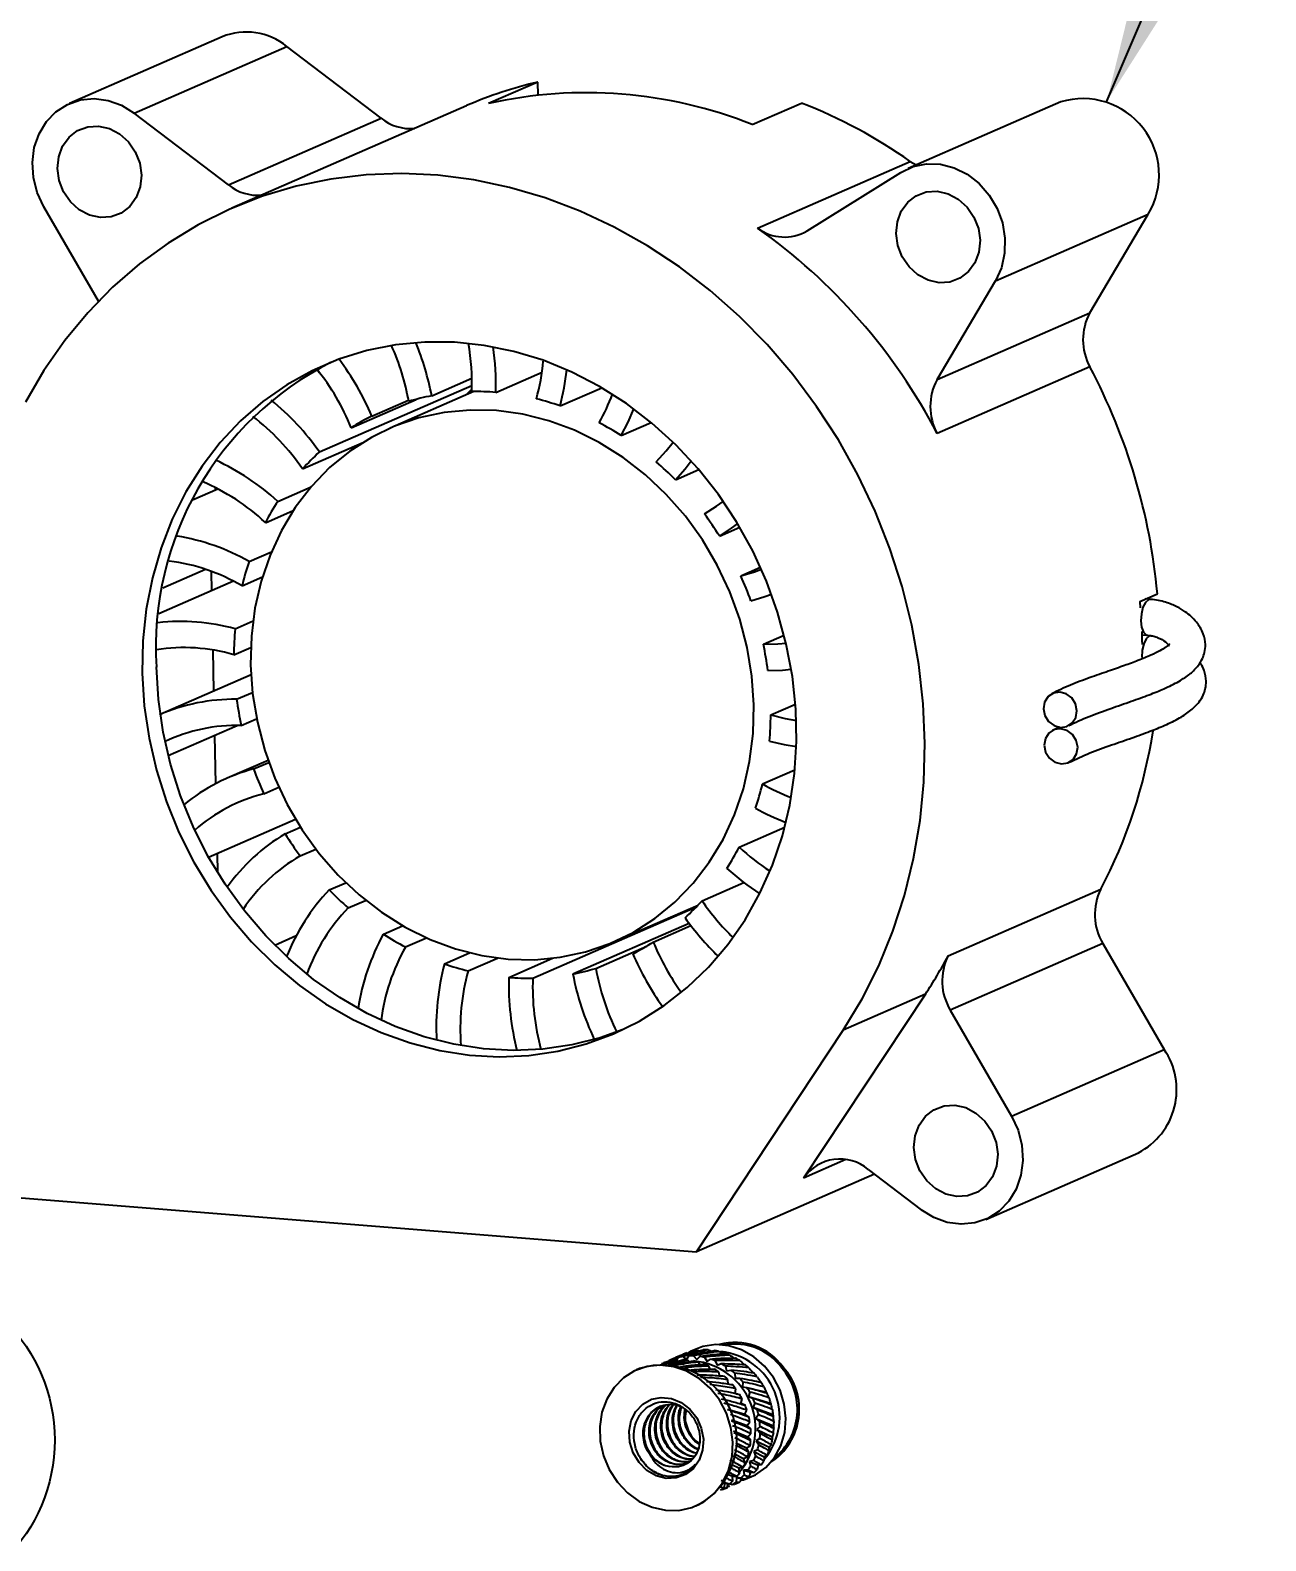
# Model space of a CAD drawing. Header units: millimetres. Extents: x 0 to 279, y 0 to 216.
# Drawn here: x 108.52 to 145.55, y 116.74 to 162.03 of the extents above; entities that cross this region are included whole.
import ezdxf

# ---------------------------------------------------------------- set-up
doc = ezdxf.new("R2010")
doc.units = ezdxf.units.MM
doc.layers.add('TITLE_BLOCK_BORDER', color=7, linetype='Continuous')
doc.styles.add('SLDTEXTSTYLE0', font='TXT', dxfattribs={"width": 0.75})
doc.dimstyles.new('SLDDIMSTYLE1', dxfattribs={"dimtxt": 0.18, "dimasz": 3.302, "dimexe": 0, "dimexo": 0.0625, "dimgap": 0, "dimtad": 0, "dimtih": 1, "dimtoh": 1, "dimdec": 0, "dimrnd": 1e-09, "dimzin": 0, "dimdsep": 46, "dimtxsty": 'Standard', "dimsah": 1, "dimcen": 0.09, "dimadec": 0, "dimazin": 0, "dimtfac": 3.302, "dimtdec": 0, "dimtofl": 0, "dimtmove": 0, "dimatfit": 3, "dimfxl": 1, "dimfrac": 2, "dimtolj": 1, "dimtzin": 0, "dimarcsym": 0})

# ---------------------------------------------------------------- blocks, each defined once
blk = doc.blocks.new('SW_NOTE_64')
at = {"layer": 'TITLE_BLOCK_BORDER', "color": 0}
blk.add_circle((3.626, 3.487), 5.031, dxfattribs=at)
at = {"layer": 'TITLE_BLOCK_BORDER', "color": 0, "insert": (3.556, 5.31), "char_height": 3.5, "attachment_point": 2, "style": 'SLDTEXTSTYLE0'}
blk.add_mtext('10', dxfattribs=at)

msp = doc.modelspace()

# ---------------------------------------------------------------- linework, layer by layer
at = {"color": 7, "linetype": 'Continuous', "lineweight": 25}
for p, q in [((114.27, 161.83), (109.694, 159.831)), ((111.632, 159.541), (116.208, 161.54)), ((119.032, 159.385), (116.208, 161.54)), ((123.731, 160.472), (122.253, 159.826)), ((123.74, 160.08), (123.731, 160.472)), ((139.406, 159.879), (134.831, 157.88)), ((114.456, 157.386), (111.632, 159.541)), ((121.595, 159.763), (114.555, 156.688)), ((130.153, 159.196), (131.632, 159.842)), ((114.456, 157.386), (119.032, 159.385)), ((130.314, 156.095), (134.89, 158.094)), ((131.803, 156.012), (134.608, 157.762)), ((110.56, 153.9), (108.92, 156.735)), ((137.448, 154.514), (142.024, 156.513)), ((140.276, 153.554), (142.024, 156.513)), ((135.7, 151.555), (137.448, 154.514)), ((135.7, 151.555), (140.276, 153.554)), ((122.469, 151.169), (123.856, 151.776)), ((140.278, 151.932), (135.702, 149.933)), ((117.184, 149.382), (121.753, 151.378)), ((120.549, 151.065), (121.753, 151.591)), ((124.399, 150.764), (125.645, 151.308)), ((118.138, 150.11), (120.083, 150.959)), ((118.753, 150.458), (119.854, 150.939)), ((121.808, 151.191), (119.302, 150.097)), ((126.229, 149.872), (127.129, 150.265)), ((116.677, 148.874), (118.462, 149.654)), ((127.852, 148.546), (128.555, 148.853)), ((113.379, 147.943), (114.139, 148.275)), ((115.933, 147.9), (116.936, 148.338)), ((115.565, 147.262), (116.4, 147.627)), ((129.173, 146.862), (129.781, 147.128)), ((115.074, 146.099), (115.745, 146.392)), ((129.814, 145.665), (130.404, 145.923)), ((114.611, 145.507), (112.375, 144.53)), ((113.937, 145.803), (113.95, 145.218)), ((114.865, 145.368), (115.474, 145.634)), ((141.771, 144.902), (142.299, 145.133)), ((142.086, 144.963), (141.937, 144.975)), ((141.771, 144.902), (141.788, 144.708)), ((114.656, 144.082), (115.194, 144.317)), ((130.489, 143.616), (131.113, 143.889)), ((141.832, 143.9), (142, 143.886)), ((142.109, 143.867), (141.832, 143.889)), ((113.987, 143.444), (114.013, 142.211)), ((114.618, 143.301), (115.127, 143.523)), ((115.134, 142.701), (112.414, 141.512)), ((114.703, 141.968), (115.178, 142.175)), ((130.71, 141.497), (131.452, 141.821)), ((114.839, 141.182), (115.302, 141.384)), ((112.655, 140.28), (114.723, 141.183)), ((114.042, 140.885), (114.072, 139.435)), ((139.372, 141.134), (139.156, 141.034)), ((115.643, 140.136), (114.422, 139.602)), ((115.213, 139.879), (115.664, 140.076)), ((130.464, 139.43), (131.434, 139.854)), ((115.515, 139.133), (115.965, 139.33)), ((113.863, 137.231), (116.468, 138.369)), ((116.156, 137.936), (116.613, 138.135)), ((129.764, 137.536), (131.13, 138.132)), ((114.117, 137.342), (114.128, 136.779)), ((116.606, 137.274), (117.073, 137.478)), ((117.477, 136.252), (117.971, 136.468)), ((128.651, 135.924), (129.907, 136.472)), ((118.05, 135.713), (118.567, 135.939)), ((136.026, 134.272), (140.602, 136.271)), ((123.581, 133.608), (128.368, 135.699)), ((126.027, 134.702), (128.533, 135.796)), ((128.308, 135.698), (128.368, 135.699)), ((128.368, 135.699), (128.365, 135.625)), ((119.1, 134.926), (119.676, 135.178)), ((124.78, 133.733), (128.262, 135.254)), ((127.191, 134.688), (128.318, 135.181)), ((115.843, 134.597), (116.492, 134.881)), ((119.761, 134.541), (120.389, 134.815)), ((125.468, 133.901), (126.995, 134.568)), ((140.668, 134.643), (136.092, 132.644)), ((140.668, 134.643), (142.505, 131.468)), ((120.93, 134.034), (121.687, 134.365)), ((121.642, 133.825), (122.523, 134.21)), ((122.86, 133.629), (124.17, 134.201)), ((135.345, 133.126), (131.696, 127.611)), ((135.345, 133.126), (132.881, 132.05)), ((136.092, 132.644), (137.929, 129.469)), ((128.483, 125.402), (132.881, 132.05)), ((137.929, 129.469), (142.505, 131.468)), ((137.155, 126.374), (141.731, 128.373)), ((133.817, 127.732), (128.483, 125.402)), ((133.632, 127.873), (135.217, 126.663)), ((106.936, 127.12), (128.483, 125.402)), ((128.088, 122.328), (127.952, 122.268)), ((128.183, 122.172), (128.257, 122.283)), ((128.398, 122.283), (128.492, 122.174)), ((126.779, 121.9), (126.689, 121.861)), ((127.372, 122), (127.75, 122.135)), ((127.888, 122.155), (127.484, 122.025)), ((127.633, 122.119), (127.574, 122.09)), ((127.624, 122.078), (127.636, 122.129)), ((127.625, 122.047), (128.072, 122.164)), ((128.214, 122.157), (127.642, 122.025)), ((127.735, 122.173), (127.679, 122.149)), ((127.764, 122.183), (127.825, 122.146)), ((127.921, 122.124), (127.888, 122.155)), ((127.898, 122.146), (127.937, 122.236)), ((128.074, 122.264), (128.183, 122.172)), ((128.254, 122.105), (128.214, 122.157)), ((128.492, 122.174), (128.584, 122.267)), ((128.582, 122.023), (128.54, 122.097)), ((128.725, 122.24), (128.802, 122.116)), ((128.802, 122.116), (128.909, 122.189)), ((128.893, 121.882), (128.858, 121.976)), ((129.046, 122.136), (129.103, 122.002)), ((129.103, 122.002), (129.222, 122.051)), ((129.351, 121.974), (129.387, 121.833)), ((129.387, 121.833), (129.513, 121.859)), ((129.186, 121.657), (129.157, 121.799)), ((129.434, 121.427), (129.427, 121.57)), ((129.631, 121.76), (129.644, 121.616)), ((129.644, 121.616), (129.775, 121.617)), ((129.876, 121.498), (129.867, 121.357)), ((129.646, 121.157), (129.662, 121.298)), ((129.733, 121.137), (129.646, 121.157)), ((129.815, 120.856), (129.854, 120.989)), ((129.867, 121.357), (129.998, 121.333)), ((130.081, 121.199), (130.048, 121.063)), ((130.048, 121.063), (130.176, 121.015)), ((130.048, 121.063), (130.703, 120.866)), ((130.106, 121.301), (130.582, 121.19)), ((129.41, 120.687), (129.937, 120.532)), ((129.941, 120.801), (129.815, 120.856)), ((129.937, 120.532), (129.996, 120.653)), ((130.054, 120.455), (129.937, 120.532)), ((130.237, 120.869), (130.184, 120.745)), ((130.184, 120.745), (130.303, 120.674)), ((130.184, 120.745), (130.773, 120.529)), ((130.342, 120.521), (130.268, 120.41)), ((129.533, 120.365), (130.007, 120.195)), ((129.597, 120.033), (130.023, 119.856)), ((130.007, 120.195), (130.086, 120.301)), ((130.111, 120.098), (130.007, 120.195)), ((130.268, 120.41), (130.377, 120.319)), ((130.268, 120.41), (130.789, 120.19)), ((130.391, 120.164), (130.299, 120.071)), ((130.299, 120.071), (130.393, 119.961)), ((130.299, 120.071), (130.751, 119.858)), ((129.666, 119.673), (129.985, 119.524)), ((129.985, 119.524), (130.095, 119.59)), ((130.023, 119.856), (130.119, 119.943)), ((130.112, 119.742), (130.023, 119.856)), ((130.383, 119.808), (130.276, 119.736)), ((130.276, 119.736), (130.353, 119.612)), ((130.276, 119.736), (130.66, 119.544)), ((129.608, 119.352), (129.894, 119.21)), ((129.894, 119.21), (130.015, 119.253)), ((129.945, 119.073), (129.894, 119.21)), ((130.056, 119.397), (129.985, 119.524)), ((130.199, 119.147), (130.072, 119.121)), ((130.072, 119.121), (130.108, 118.98)), ((130.072, 119.121), (130.331, 119.008)), ((130.318, 119.466), (130.2, 119.416)), ((130.2, 119.416), (130.257, 119.281)), ((130.2, 119.416), (130.518, 119.258)), ((129.442, 118.729), (129.565, 118.673)), ((129.549, 119.025), (129.752, 118.924)), ((129.565, 118.673), (129.696, 118.667)), ((129.572, 118.53), (129.565, 118.673)), ((129.752, 118.924), (129.88, 118.942)), ((129.782, 118.781), (129.752, 118.924)), ((130.028, 118.861), (129.898, 118.86)), ((129.898, 118.86), (129.911, 118.716)), ((129.898, 118.86), (130.071, 118.81)), ((130.068, 118.807), (130.148, 118.788)), ((129.268, 118.28), (129.249, 118.292)), ((129.303, 118.472), (129.425, 118.445)), ((129.322, 118.327), (129.338, 118.467)), ((129.354, 118.314), (129.41, 118.339)), ((129.422, 118.443), (129.396, 118.334)), ((129.396, 118.334), (129.409, 118.341)), ((129.425, 118.446), (129.468, 118.436)), ((129.556, 118.421), (129.482, 118.449)), ((129.627, 118.434), (129.763, 118.493)), ((129.681, 118.64), (129.671, 118.499)), ((129.812, 118.616), (129.681, 118.64)), ((129.683, 118.64), (129.866, 118.599)), ((128.47, 117.784), (128.56, 117.824))]:
    msp.add_line(p, q, dxfattribs=at)
at = {"color": 8, "linetype": 'Continuous', "lineweight": 25}
for p, q in [((113.772, 145.861), (112.495, 145.303)), ((132.966, 128.166), (131.696, 127.611))]:
    msp.add_line(p, q, dxfattribs=at)
at = {"color": 7, "linetype": 'Continuous', "lineweight": 25, "flags": 128}
for points in [[(108.92, 156.735), (108.725, 157.158), (108.61, 157.607), (108.581, 158.063), (108.638, 158.507), (108.78, 158.92), (109, 159.284), (109.288, 159.582), (109.633, 159.803), (110.019, 159.936), (110.43, 159.976), (110.848, 159.921), (111.254, 159.774), (111.632, 159.541)], [(111.848, 157.678), (111.813, 157.327), (111.694, 157.006), (111.5, 156.738), (111.245, 156.541), (110.944, 156.429), (110.62, 156.408), (110.294, 156.48), (109.988, 156.642), (109.723, 156.88), (109.517, 157.18), (109.384, 157.52), (109.334, 157.878), (109.369, 158.23), (109.488, 158.55), (109.682, 158.818), (109.937, 159.015), (110.238, 159.128), (110.562, 159.148), (110.888, 159.076), (111.194, 158.915), (111.459, 158.676), (111.665, 158.376), (111.798, 158.036), (111.848, 157.678)], [(134.89, 158.094), (135.067, 157.986), (135.071, 157.984)], [(132.881, 132.05), (133.449, 132.988), (133.948, 133.978), (134.372, 135.012), (134.721, 136.087), (134.993, 137.195), (135.185, 138.33), (135.297, 139.486), (135.328, 140.656), (135.278, 141.834), (135.147, 143.013), (134.936, 144.187), (134.647, 145.348), (134.28, 146.491), (133.838, 147.609), (133.323, 148.694), (132.738, 149.743), (132.087, 150.748), (131.373, 151.703), (130.601, 152.604), (129.774, 153.445), (128.897, 154.222), (127.976, 154.93), (127.014, 155.565), (126.019, 156.124), (124.995, 156.603), (123.949, 157), (122.885, 157.312), (121.811, 157.538), (120.732, 157.677), (119.654, 157.727), (118.584, 157.689), (117.526, 157.562), (116.489, 157.348), (115.476, 157.047), (114.495, 156.661), (113.55, 156.193), (112.647, 155.645), (111.791, 155.02), (110.986, 154.321), (110.238, 153.553), (109.55, 152.721), (108.927, 151.827), (108.371, 150.879)], [(134.608, 157.762), (134.977, 157.936), (135.379, 158.018), (135.796, 158.007), (136.21, 157.901), (136.603, 157.705), (136.958, 157.429), (137.26, 157.083), (137.496, 156.683), (137.656, 156.247), (137.732, 155.792), (137.722, 155.338), (137.626, 154.906), (137.448, 154.514)], [(136.984, 155.727), (136.949, 155.375), (136.83, 155.055), (136.637, 154.787), (136.381, 154.59), (136.081, 154.477), (135.756, 154.457), (135.43, 154.529), (135.124, 154.69), (134.859, 154.929), (134.653, 155.229), (134.521, 155.569), (134.47, 155.927), (134.506, 156.278), (134.624, 156.599), (134.818, 156.867), (135.074, 157.064), (135.374, 157.176), (135.698, 157.197), (136.025, 157.124), (136.331, 156.963), (136.596, 156.725), (136.801, 156.425), (136.934, 156.085), (136.984, 155.727)], [(111.875, 142.75), (111.936, 141.775), (112.078, 140.802), (112.3, 139.838), (112.599, 138.892), (112.973, 137.971), (113.42, 137.083), (113.935, 136.236), (114.514, 135.437), (115.153, 134.691), (115.845, 134.006), (116.586, 133.387), (117.369, 132.839), (118.188, 132.366), (119.036, 131.973), (119.906, 131.663), (120.79, 131.439), (121.682, 131.301), (122.574, 131.252), (123.458, 131.292), (124.327, 131.42), (125.175, 131.636), (125.994, 131.937), (126.777, 132.322), (127.517, 132.786), (128.21, 133.326), (128.848, 133.938), (129.426, 134.617), (129.941, 135.356), (130.387, 136.151), (130.761, 136.993), (131.06, 137.877), (131.281, 138.795), (131.422, 139.738), (131.483, 140.701), (131.462, 141.674), (131.36, 142.649), (131.178, 143.619), (130.918, 144.575), (130.581, 145.509), (130.17, 146.414), (129.688, 147.283), (129.141, 148.107), (128.531, 148.88), (127.865, 149.596), (127.148, 150.249), (126.385, 150.833), (125.583, 151.344), (124.749, 151.777), (123.889, 152.129), (123.011, 152.397), (122.122, 152.578), (121.229, 152.671), (120.341, 152.676), (119.463, 152.592), (118.603, 152.42), (117.769, 152.161), (116.968, 151.818), (116.205, 151.393), (115.488, 150.89), (114.822, 150.313), (114.213, 149.667), (113.666, 148.958), (113.185, 148.19), (112.774, 147.371), (112.438, 146.507), (112.178, 145.605), (111.996, 144.673), (111.895, 143.719), (111.875, 142.75)], [(115.123, 143.001), (115.183, 142.138), (115.324, 141.278), (115.546, 140.431), (115.846, 139.605), (116.22, 138.809), (116.666, 138.053), (117.177, 137.345), (117.748, 136.692), (118.373, 136.101), (119.044, 135.58), (119.756, 135.133), (120.5, 134.766), (121.267, 134.482), (122.049, 134.286), (122.838, 134.178), (123.626, 134.16), (124.403, 134.232), (125.16, 134.394), (125.891, 134.644), (126.586, 134.978), (127.238, 135.394), (127.84, 135.887), (128.385, 136.451), (128.868, 137.08), (129.282, 137.767), (129.624, 138.506), (129.89, 139.286), (130.077, 140.101), (130.183, 140.941), (130.206, 141.797), (130.146, 142.66), (130.005, 143.52), (129.783, 144.367), (129.483, 145.193), (129.108, 145.989), (128.663, 146.745), (128.152, 147.453), (127.581, 148.106), (126.956, 148.697), (126.284, 149.218), (125.573, 149.665), (124.829, 150.032), (124.062, 150.316), (123.28, 150.512), (122.49, 150.62), (121.703, 150.638), (120.926, 150.566), (120.168, 150.404), (119.438, 150.154), (118.743, 149.82), (118.091, 149.404), (117.489, 148.911), (116.944, 148.347), (116.461, 147.718), (116.046, 147.031), (115.704, 146.292), (115.438, 145.512), (115.252, 144.697), (115.146, 143.857), (115.123, 143.001)], [(126.229, 149.872), (126.435, 150.278), (126.604, 150.676)], [(127.279, 149.085), (127.574, 149.411), (127.782, 149.678)], [(127.852, 148.546), (128.146, 148.876), (128.329, 149.111)], [(114.064, 148.313), (114.056, 148.253), (114.054, 148.238)], [(128.722, 147.524), (129.087, 147.755), (129.286, 147.901)], [(129.173, 146.862), (129.538, 147.099), (129.719, 147.232)], [(129.814, 145.665), (130.227, 145.788), (130.43, 145.864)], [(130.116, 144.919), (130.531, 145.048), (130.731, 145.122)], [(142.088, 144.963), (142.032, 144.953), (141.942, 144.873), (141.867, 144.725), (141.82, 144.531), (141.806, 144.321)], [(141.806, 144.321), (141.828, 144.126), (141.883, 143.977), (141.963, 143.896), (142, 143.886)], [(130.489, 143.616), (130.928, 143.625), (131.172, 143.646)], [(141.829, 143.996), (141.837, 143.725), (141.839, 143.61)], [(142.111, 143.866), (142.055, 143.857), (141.965, 143.777), (141.891, 143.629), (141.843, 143.435), (141.829, 143.224)], [(126.26, 132.057), (125.597, 131.82), (124.75, 131.605), (123.88, 131.477), (122.996, 131.437), (122.104, 131.486), (121.213, 131.623), (120.328, 131.848), (119.458, 132.158), (118.611, 132.551), (117.792, 133.023), (117.009, 133.571), (116.268, 134.191), (115.575, 134.876), (114.937, 135.621), (114.357, 136.421), (113.842, 137.268), (113.396, 138.156), (113.021, 139.076), (112.722, 140.022), (112.501, 140.986), (112.359, 141.96), (112.298, 142.935)], [(130.626, 142.83), (131.066, 142.843), (131.327, 142.866)], [(138.885, 141.684), (138.927, 141.48), (139.04, 141.302), (139.205, 141.177), (139.398, 141.125), (139.589, 141.154), (139.749, 141.259), (139.854, 141.423), (139.888, 141.623), (139.846, 141.828), (139.733, 142.006), (139.568, 142.13), (139.375, 142.182), (139.184, 142.154), (139.024, 142.049), (138.919, 141.884), (138.885, 141.684)], [(130.71, 141.497), (131.148, 141.39), (131.478, 141.333)], [(138.908, 140.588), (138.95, 140.384), (139.063, 140.205), (139.228, 140.081), (139.421, 140.029), (139.612, 140.058), (139.772, 140.162), (139.877, 140.327), (139.911, 140.527), (139.869, 140.732), (139.757, 140.91), (139.591, 141.034), (139.398, 141.086), (139.207, 141.058), (139.047, 140.953), (138.942, 140.788), (138.908, 140.588)], [(130.673, 140.716), (131.114, 140.612), (131.479, 140.551)], [(137.515, 128.326), (137.48, 127.975), (137.361, 127.654), (137.167, 127.386), (136.912, 127.189), (136.611, 127.077), (136.287, 127.056), (135.961, 127.129), (135.655, 127.29), (135.39, 127.528), (135.184, 127.828), (135.051, 128.168), (135.001, 128.526), (135.036, 128.878), (135.155, 129.198), (135.349, 129.466), (135.604, 129.663), (135.905, 129.776), (136.229, 129.796), (136.555, 129.724), (136.861, 129.563), (137.126, 129.324), (137.332, 129.025), (137.465, 128.684), (137.515, 128.326)], [(137.929, 129.469), (138.124, 129.047), (138.239, 128.598), (138.268, 128.141), (138.211, 127.697), (138.069, 127.284), (137.849, 126.921), (137.561, 126.622), (137.216, 126.402), (136.83, 126.268), (136.419, 126.228), (136.001, 126.283), (135.595, 126.43), (135.217, 126.663)], [(129.826, 118.554), (129.895, 118.571), (130.251, 118.714), (130.566, 118.937), (130.824, 119.232), (131.015, 119.585), (131.13, 119.981), (131.165, 120.403), (131.118, 120.832), (130.991, 121.25), (130.789, 121.637), (130.522, 121.978), (130.201, 122.258), (129.839, 122.463), (129.454, 122.586), (129.061, 122.621), (128.679, 122.565), (128.322, 122.423), (128.251, 122.382)], [(126.117, 118.497), (126.42, 118.175), (126.771, 117.921), (127.155, 117.744), (127.557, 117.653), (127.959, 117.65), (128.346, 117.736), (128.702, 117.908), (129.012, 118.158), (129.263, 118.476), (129.445, 118.849), (129.55, 119.262), (129.575, 119.698), (129.519, 120.14), (129.383, 120.568), (129.173, 120.965), (128.898, 121.316), (128.569, 121.606), (128.199, 121.823), (127.805, 121.958), (127.401, 122.005), (127.004, 121.963), (126.631, 121.833), (126.296, 121.622), (126.015, 121.336), (125.797, 120.988), (125.652, 120.593), (125.587, 120.166), (125.602, 119.725), (125.699, 119.289), (125.873, 118.874), (126.117, 118.497)], [(126.764, 119.084), (126.59, 119.372), (126.489, 119.694), (126.469, 120.025), (126.531, 120.341), (126.672, 120.619), (126.879, 120.838), (127.139, 120.981), (127.431, 121.039), (127.734, 121.006), (128.026, 120.886), (128.285, 120.686), (128.491, 120.423), (128.63, 120.115), (128.691, 119.785), (128.67, 119.459), (128.567, 119.159), (128.392, 118.908), (128.156, 118.725), (127.877, 118.624), (127.577, 118.611), (127.277, 118.689), (126.999, 118.85), (126.764, 119.084)]]:
    msp.add_lwpolyline(points, dxfattribs=at)
at = {"color": 7, "linetype": 'Continuous', "lineweight": 25}
for centre, radius, start, end in [((114.993, 160.041), 1.929, 50.9685, 112.0211), ((126.538, 148.444), 12.352, 103.1356, 113.5918), ((125.188, 146.78), 13.372, 68.2018, 102.6769), ((140.064, 157.689), 2.286, 329.0318, 106.7139), ((125.985, 145.408), 15.499, 54.9332, 68.6341), ((119.921, 160.507), 1.432, 231.5862, 274.3854), ((115.345, 158.508), 1.432, 231.5862, 274.3854), ((120.238, 141.847), 17.451, 27.6054, 54.7314), ((131.12, 157.168), 1.342, 233.0629, 300.5536), ((141.746, 152.744), 1.678, 151.1649, 208.9442), ((112.542, 149.535), 8.152, 10.8222, 22.54), ((114.807, 151.476), 6.946, 357.6471, 9.631), ((112.727, 149.617), 7.248, 10.1749, 24.0764), ((114.687, 151.401), 7.785, 358.2956, 8.3611), ((121.856, 143.526), 9.576, 116.9216, 183.5397), ((111.453, 147.366), 7.226, 22.312, 38.4477), ((111.246, 147.274), 8.154, 22.9811, 36.8319), ((117.528, 152.689), 6.393, 344.4334, 354.7446), ((117.448, 152.608), 7.191, 345.1379, 353.9094), ((124.316, 143.487), 18.058, 5.2311, 27.8849), ((126.841, 146.109), 7.245, 134.6364, 136.5355), ((137.17, 150.745), 1.678, 151.1649, 208.9442), ((110.81, 144.905), 7.789, 35.0837, 50.7508), ((121.859, 144.224), 6.966, 100.835, 106.6634), ((121.892, 143.838), 7.354, 85.505, 91.1264), ((121.784, 143.191), 8.011, 70.9473, 76.2568), ((120.521, 153.125), 5.805, 330.3904, 339.7126), ((110.98, 144.974), 6.904, 34.3971, 52.4249), ((121.85, 144.268), 6.921, 116.5798, 122.4335), ((121.47, 142.468), 8.801, 57.2686, 62.2553), ((111.063, 142.584), 7.21, 47.506, 65.2535), ((122.041, 144.03), 7.227, 132.2231, 137.91), ((121.028, 141.873), 9.544, 44.359, 49.0835), ((111.192, 142.61), 6.385, 46.7756, 67.1191), ((122.52, 143.67), 7.828, 147.2892, 152.6815), ((120.641, 141.536), 10.058, 31.9766, 36.5387), ((111.855, 140.404), 6.542, 60.5227, 80.6444), ((111.947, 140.366), 5.791, 59.7357, 82.6973), ((123.23, 143.372), 8.6, 161.5133, 166.5775), ((120.511, 141.458), 10.21, 19.817, 24.3338), ((113.05, 138.316), 5.985, 74.4427, 96.7612), ((123.991, 143.245), 9.373, 174.8791, 179.661), ((120.753, 141.521), 9.959, 7.5563, 12.1486), ((113.122, 138.212), 5.305, 73.6176, 98.9377), ((114.636, 136.329), 5.639, 89.3221, 113.5076), ((124.576, 143.277), 9.959, 187.5563, 192.1486), ((121.338, 141.553), 9.373, 354.8791, 359.661), ((114.707, 136.174), 5.01, 88.4846, 115.4001), ((127.228, 143.318), 15.116, 332.213, 351.2794), ((116.651, 134.499), 5.569, 104.9665, 129.3219), ((124.818, 143.34), 10.21, 199.817, 204.3338), ((116.726, 134.326), 4.957, 104.1427, 131.4135), ((122.098, 141.426), 8.6, 341.5133, 346.5775), ((133.492, 144.676), 6.057, 240.0054, 249.0098), ((133.579, 144.631), 6.799, 240.7313, 249.211), ((119.121, 132.978), 5.777, 120.889, 144.5191), ((124.688, 143.262), 10.058, 211.9766, 216.5387), ((119.189, 132.818), 5.15, 120.1003, 146.4008), ((122.809, 141.128), 7.828, 327.2892, 332.6815), ((134.264, 142.354), 6.593, 226.952, 237.1625), ((134.385, 142.369), 7.405, 227.6387, 237.2742), ((121.989, 131.971), 6.22, 136.5019, 158.4976), ((124.301, 142.925), 9.544, 224.359, 229.0835), ((123.288, 140.768), 7.227, 312.2231, 317.91), ((134.442, 139.903), 7.026, 214.4957, 226.255), ((142.121, 135.518), 1.696, 153.6395, 211.0365), ((122.024, 131.842), 5.548, 135.7559, 160.1143), ((134.586, 139.95), 7.876, 215.1409, 226.2365), ((125.075, 131.663), 6.809, 151.3607, 171.2949), ((125.052, 131.566), 6.069, 150.6548, 172.641), ((123.859, 142.33), 8.801, 237.2686, 242.2553), ((123.479, 140.53), 6.921, 296.5798, 302.4335), ((133.899, 137.444), 7.252, 202.3349, 216.0299), ((134.088, 137.526), 8.159, 202.9837, 215.803), ((123.737, 140.801), 13.916, 326.5276, 332.0165), ((137.546, 133.519), 1.696, 153.6395, 211.0365), ((128.086, 132.153), 7.4, 165.273, 183.1781), ((123.545, 141.607), 8.011, 250.9473, 256.2568), ((127.993, 132.075), 6.588, 164.5942, 184.2832), ((130.756, 133.403), 7.899, 178.3652, 194.4161), ((123.437, 140.96), 7.354, 265.505, 271.1264), ((130.601, 133.327), 7.026, 177.7086, 195.3115), ((123.47, 140.574), 6.966, 280.835, 286.6634), ((132.802, 135.268), 8.168, 190.8319, 205.3694), ((132.613, 135.185), 7.26, 190.1843, 206.0954), ((140.744, 130.264), 2.133, 297.5406, 34.3679), ((132.782, 126.872), 1.313, 49.6302, 145.76), ((128.733, 120.852), 1.61, 109.5291, 114.4659), ((128.336, 120.583), 1.701, 87.9144, 92.6741), ((128.74, 120.825), 1.638, 98.2078, 103.0884), ((128.746, 120.756), 1.707, 87.1462, 91.8946), ((128.735, 120.654), 1.81, 76.4782, 81.0446), ((129.649, 120.926), 1.759, 35.5287, 105.6099), ((129.008, 120.449), 1.972, 320.9035, 83.8832), ((129.64, 120.899), 1.736, 35.8864, 100.3681), ((128.699, 120.533), 1.936, 66.267, 70.6329), ((127.457, 119.769), 2.236, 299.5441, 107.6536), ((128.048, 120.55), 1.613, 107.1463, 112.0785), ((128.323, 120.673), 1.61, 110.3324, 115.2699), ((128.057, 120.514), 1.649, 95.8652, 100.7237), ((128.33, 120.649), 1.635, 98.9994, 103.8867), ((128.06, 120.438), 1.726, 84.8772, 89.5906), ((128.044, 120.33), 1.835, 74.3019, 78.8269), ((128.229, 120.109), 2.026, 319.8662, 84.5078), ((128.326, 120.483), 1.802, 77.2157, 81.7959), ((128.003, 120.208), 1.964, 64.1879, 68.5121), ((128.292, 120.363), 1.927, 66.9717, 71.3517), ((127.938, 120.09), 2.099, 54.5192, 58.6564), ((128.234, 120.242), 2.062, 57.183, 61.37), ((128.16, 120.137), 2.19, 47.7973, 51.8191), ((128.638, 120.413), 2.071, 56.509, 60.6832), ((128.564, 120.31), 2.198, 47.1486, 51.1602), ((129.667, 120.677), 1.901, 303.5268, 41.9384), ((129.625, 120.679), 1.885, 308.9559, 41.0546), ((127.862, 119.993), 2.222, 45.2315, 49.2141), ((127.792, 119.927), 2.318, 36.23, 40.1018), ((128.086, 120.062), 2.295, 38.7265, 42.6244), ((128.491, 120.237), 2.301, 38.0961, 41.9871), ((128.438, 120.199), 2.366, 29.2418, 33.0613), ((127.746, 119.896), 2.374, 27.4023, 31.2134), ((128.031, 120.022), 2.363, 29.8621, 33.6849), ((128.013, 120.012), 2.385, 21.085, 24.885), ((128.423, 120.191), 2.384, 20.4663, 24.2667), ((127.74, 119.892), 2.382, 18.6278, 22.4309), ((128.04, 120.02), 2.356, 12.2729, 16.1031), ((128.453, 120.2), 2.352, 11.6471, 15.4814), ((128.529, 120.211), 2.276, 2.6631, 6.5832), ((127.78, 119.903), 2.34, 9.7839, 13.632), ((127.864, 119.913), 2.255, 0.7507, 4.695), ((128.112, 120.032), 2.282, 3.3043, 7.2168), ((128.64, 120.211), 2.164, 353.4012, 357.4546), ((127.981, 119.909), 2.138, 351.4176, 355.5043), ((128.35, 120.013), 2.043, 344.4579, 348.6706), ((128.222, 120.033), 2.173, 354.0654, 358.1081), ((128.769, 120.19), 2.033, 343.7646, 347.9905), ((127.83, 119.878), 0.924, 217.1318, 261.189), ((128.111, 119.883), 2.005, 341.6929, 345.9585), ((128.478, 119.971), 1.909, 334.4122, 338.8204), ((129.001, 120.087), 1.778, 323.1462, 327.767), ((128.896, 120.146), 1.899, 333.6865, 338.1089), ((128.334, 119.775), 1.756, 320.8839, 325.5438), ((128.66, 119.852), 1.69, 312.9714, 317.7527), ((128.235, 119.835), 1.872, 331.5178, 335.9825), ((129.111, 119.983), 1.626, 300.9231, 305.828), ((128.585, 119.913), 1.786, 323.904, 328.5113), ((129.074, 120.027), 1.684, 312.187, 316.9789), ((128.429, 119.677), 1.619, 298.542, 303.4608), ((128.709, 119.79), 1.61, 290.3324, 295.2699), ((128.399, 119.717), 1.669, 309.8491, 314.6704), ((128.699, 119.806), 1.629, 301.7238, 306.6232)]:
    msp.add_arc(centre, radius, start, end, dxfattribs=at)
for points, knots in [([(139.642, 141.178), (139.836, 141.271), (140.201, 141.446), (140.875, 141.686), (141.494, 141.899), (142.037, 142.093), (142.523, 142.289), (142.938, 142.491), (143.284, 142.72), (143.517, 142.955), (143.648, 143.167), (143.725, 143.388), (143.75, 143.639), (143.7, 143.894), (143.587, 144.122), (143.466, 144.291), (143.321, 144.444), (143.13, 144.599), (142.892, 144.746), (142.621, 144.859), (142.344, 144.933), (142.171, 144.953), (142.088, 144.963)], [0, 0, 0, 0, 0.098257, 0.184721, 0.261658, 0.329905, 0.389987, 0.457989, 0.519337, 0.574714, 0.614391, 0.644861, 0.682761, 0.736094, 0.771245, 0.80463, 0.844959, 0.881944, 0.922389, 0.962878, 0.981987, 1, 1, 1, 1]), ([(142.659, 143.617), (142.659, 143.618), (142.66, 143.626), (142.634, 143.59), (142.549, 143.524), (142.38, 143.419), (142.102, 143.281), (141.737, 143.131), (141.3, 142.971), (140.809, 142.802), (140.255, 142.609), (139.656, 142.385), (139.314, 142.219), (139.132, 142.13)], [0, 0, 0, 0, 0.010089, 0.082444, 0.15493, 0.233747, 0.319708, 0.418619, 0.509406, 0.611484, 0.726003, 0.854658, 1, 1, 1, 1]), ([(142.001, 143.886), (142.04, 143.882), (142.151, 143.869), (142.265, 143.835), (142.452, 143.76), (142.58, 143.664), (142.648, 143.572), (142.65, 143.58), (142.65, 143.582)], [0, 0, 0, 0, 0.052992, 0.153283, 0.270716, 0.629457, 0.887235, 1, 1, 1, 1]), ([(139.665, 140.082), (139.859, 140.175), (140.225, 140.35), (140.898, 140.59), (141.517, 140.803), (142.061, 140.997), (142.546, 141.192), (142.961, 141.395), (143.307, 141.624), (143.54, 141.859), (143.672, 142.071), (143.748, 142.292), (143.774, 142.544), (143.721, 142.795), (143.635, 142.983), (143.585, 143.052), (143.575, 143.066)], [0, 0, 0, 0, 0.125921, 0.236731, 0.33533, 0.422792, 0.49979, 0.586938, 0.665559, 0.736528, 0.787376, 0.826426, 0.874997, 0.943345, 0.988394, 1, 1, 1, 1]), ([(127.736, 122.171), (127.838, 122.216), (128.046, 122.306), (128.26, 122.382), (128.369, 122.421)], [0, 0, 0, 0, 0.491834, 1, 1, 1, 1]), ([(128.506, 122.446), (128.366, 122.402), (128.116, 122.322), (127.872, 122.226), (127.764, 122.183)], [0, 0, 0, 0, 0.558421, 1, 1, 1, 1]), ([(128.195, 122.37), (128.058, 122.314), (127.916, 122.257), (127.778, 122.189), (127.772, 122.187)], [0, 0, 0, 0, 0.958692, 1, 1, 1, 1]), ([(127.937, 122.236), (128.077, 122.283), (128.326, 122.367), (128.578, 122.434), (128.689, 122.463)], [0, 0, 0, 0, 0.561521, 1, 1, 1, 1]), ([(128.831, 122.461), (128.689, 122.429), (128.435, 122.372), (128.185, 122.297), (128.074, 122.264)], [0, 0, 0, 0, 0.558421, 1, 1, 1, 1]), ([(128.195, 122.37), (128.219, 122.368), (128.262, 122.366), (128.305, 122.363), (128.324, 122.361)], [0, 0, 0, 0, 0.558046, 1, 1, 1, 1]), ([(128.257, 122.283), (128.398, 122.317), (128.651, 122.379), (128.905, 122.423), (129.016, 122.442)], [0, 0, 0, 0, 0.561521, 1, 1, 1, 1]), ([(129.158, 122.414), (129.016, 122.394), (128.763, 122.36), (128.51, 122.307), (128.398, 122.283)], [0, 0, 0, 0, 0.558421, 1, 1, 1, 1]), ([(128.506, 122.446), (128.529, 122.442), (128.554, 122.438), (128.578, 122.433), (128.579, 122.433)], [0, 0, 0, 0, 0.9589093, 1, 1, 1, 1]), ([(128.584, 122.267), (128.726, 122.289), (128.979, 122.328), (129.23, 122.35), (129.341, 122.36)], [0, 0, 0, 0, 0.561521, 1, 1, 1, 1]), ([(129.478, 122.306), (129.339, 122.298), (129.089, 122.285), (128.837, 122.254), (128.725, 122.24)], [0, 0, 0, 0, 0.558421, 1, 1, 1, 1]), ([(128.831, 122.461), (128.853, 122.454), (128.887, 122.443), (128.922, 122.431), (128.934, 122.427)], [0, 0, 0, 0, 0.639738, 1, 1, 1, 1]), ([(129.158, 122.414), (129.178, 122.404), (129.219, 122.385), (129.261, 122.365), (129.281, 122.355), (129.282, 122.354)], [0, 0, 0, 0, 0.492688, 0.985377, 1, 1, 1, 1]), ([(129.478, 122.306), (129.496, 122.294), (129.533, 122.271), (129.578, 122.241), (129.604, 122.224), (129.612, 122.218)], [0, 0, 0, 0, 0.408243, 0.816486, 1, 1, 1, 1]), ([(127.728, 122.001), (127.797, 122.018), (128.02, 122.073), (128.244, 122.107), (128.399, 122.131)], [0, 0, 0, 0, 0.305857, 1, 1, 1, 1]), ([(128.54, 122.097), (128.343, 122.074), (128.096, 122.045), (127.849, 121.991), (127.8, 121.981)], [0, 0, 0, 0, 0.800786, 1, 1, 1, 1]), ([(127.93, 121.945), (128.04, 121.963), (128.306, 122.007), (128.569, 122.025), (128.722, 122.036)], [0, 0, 0, 0, 0.415343, 1, 1, 1, 1]), ([(128.858, 121.976), (128.664, 121.97), (128.423, 121.961), (128.178, 121.93), (128.13, 121.924)], [0, 0, 0, 0, 0.805207, 1, 1, 1, 1]), ([(128.245, 121.857), (128.357, 121.866), (128.622, 121.887), (128.881, 121.884), (129.03, 121.882)], [0, 0, 0, 0, 0.420492, 1, 1, 1, 1]), ([(128.909, 122.189), (129.049, 122.199), (129.299, 122.217), (129.545, 122.218), (129.653, 122.219)], [0, 0, 0, 0, 0.561521, 1, 1, 1, 1]), ([(129.781, 122.14), (129.646, 122.144), (129.404, 122.15), (129.156, 122.141), (129.046, 122.136)], [0, 0, 0, 0, 0.558421, 1, 1, 1, 1]), ([(129.222, 122.051), (129.358, 122.05), (129.602, 122.048), (129.839, 122.03), (129.942, 122.022)], [0, 0, 0, 0, 0.561521, 1, 1, 1, 1]), ([(130.059, 121.922), (129.929, 121.935), (129.697, 121.96), (129.457, 121.97), (129.351, 121.974)], [0, 0, 0, 0, 0.558421, 1, 1, 1, 1]), ([(129.513, 121.859), (129.645, 121.847), (129.879, 121.826), (130.103, 121.792), (130.201, 121.777)], [0, 0, 0, 0, 0.5615212, 1, 1, 1, 1]), ([(129.781, 122.14), (129.797, 122.127), (129.83, 122.1), (129.875, 122.061), (129.903, 122.036), (129.916, 122.024)], [0, 0, 0, 0, 0.350921, 0.701843, 1, 1, 1, 1]), ([(130.059, 121.922), (130.072, 121.907), (130.099, 121.878), (130.142, 121.831), (130.17, 121.798), (130.185, 121.779)], [0, 0, 0, 0, 0.308596, 0.617193, 1, 1, 1, 1]), ([(129.157, 121.799), (128.969, 121.807), (128.718, 121.819), (128.459, 121.807), (128.394, 121.804)], [0, 0, 0, 0, 0.7487586, 1, 1, 1, 1]), ([(128.51, 121.713), (128.634, 121.712), (128.908, 121.712), (129.17, 121.688), (129.314, 121.675)], [0, 0, 0, 0, 0.452733, 1, 1, 1, 1]), ([(129.427, 121.57), (129.248, 121.592), (128.981, 121.624), (128.699, 121.634), (128.607, 121.637)], [0, 0, 0, 0, 0.670417, 1, 1, 1, 1]), ([(128.783, 121.518), (128.907, 121.508), (129.176, 121.486), (129.43, 121.443), (129.565, 121.421)], [0, 0, 0, 0, 0.463617, 1, 1, 1, 1]), ([(129.662, 121.298), (129.494, 121.331), (129.241, 121.381), (128.972, 121.411), (128.882, 121.421)], [0, 0, 0, 0, 0.668108, 1, 1, 1, 1]), ([(130.302, 121.657), (130.18, 121.68), (129.961, 121.72), (129.732, 121.748), (129.631, 121.76)], [0, 0, 0, 0, 0.558421, 1, 1, 1, 1]), ([(129.775, 121.617), (129.899, 121.596), (130.12, 121.559), (130.33, 121.511), (130.421, 121.49)], [0, 0, 0, 0, 0.561521, 1, 1, 1, 1]), ([(130.503, 121.355), (130.39, 121.385), (130.187, 121.437), (129.971, 121.48), (129.876, 121.498)], [0, 0, 0, 0, 0.558421, 1, 1, 1, 1]), ([(130.302, 121.657), (130.312, 121.642), (130.334, 121.612), (130.371, 121.557), (130.397, 121.517), (130.413, 121.492)], [0, 0, 0, 0, 0.2745, 0.549, 1, 1, 1, 1]), ([(129.057, 121.271), (129.17, 121.253), (129.42, 121.213), (129.65, 121.157), (129.777, 121.126)], [0, 0, 0, 0, 0.452119, 1, 1, 1, 1]), ([(129.854, 120.989), (129.698, 121.031), (129.464, 121.095), (129.21, 121.143), (129.125, 121.159)], [0, 0, 0, 0, 0.666988, 1, 1, 1, 1]), ([(129.222, 120.998), (129.346, 120.969), (129.597, 120.91), (129.825, 120.838), (129.941, 120.801)], [0, 0, 0, 0, 0.4919074, 1, 1, 1, 1]), ([(129.998, 121.333), (130.113, 121.305), (130.319, 121.255), (130.512, 121.196), (130.596, 121.17)], [0, 0, 0, 0, 0.561521, 1, 1, 1, 1]), ([(130.656, 121.024), (130.553, 121.059), (130.368, 121.121), (130.169, 121.175), (130.081, 121.199)], [0, 0, 0, 0, 0.558421, 1, 1, 1, 1]), ([(130.176, 121.015), (130.282, 120.982), (130.47, 120.922), (130.644, 120.856), (130.72, 120.828)], [0, 0, 0, 0, 0.561521, 1, 1, 1, 1]), ([(130.503, 121.355), (130.511, 121.34), (130.526, 121.31), (130.553, 121.255), (130.571, 121.215), (130.582, 121.19)], [0, 0, 0, 0, 0.2745, 0.549, 1, 1, 1, 1]), ([(130.582, 121.19), (130.584, 121.187), (130.587, 121.182), (130.592, 121.175), (130.595, 121.172), (130.596, 121.17)], [0, 0, 0, 0, 0.353961, 0.676923, 1, 1, 1, 1]), ([(130.656, 121.024), (130.661, 121.01), (130.671, 120.981), (130.687, 120.928), (130.697, 120.89), (130.703, 120.866)], [0, 0, 0, 0, 0.2745, 0.549, 1, 1, 1, 1]), ([(127.729, 118.653), (127.62, 118.666), (127.391, 118.692), (127.066, 118.883), (126.803, 119.178), (126.639, 119.542), (126.589, 119.932), (126.662, 120.302), (126.844, 120.611), (127.11, 120.826), (127.434, 120.923), (127.773, 120.896), (128.091, 120.752), (128.352, 120.507), (128.528, 120.196), (128.602, 119.855), (128.569, 119.525), (128.435, 119.244), (128.222, 119.042), (127.96, 118.939), (127.776, 118.956), (127.688, 118.965)], [0, 0, 0, 0, 0.053577, 0.112571, 0.170165, 0.227063, 0.283985, 0.339657, 0.394489, 0.449339, 0.503087, 0.555852, 0.608632, 0.660454, 0.711152, 0.761861, 0.811754, 0.860386, 0.909026, 0.956985, 1, 1, 1, 1]), ([(127.093, 119.32), (127.081, 119.338), (127.015, 119.431), (126.927, 119.622), (126.876, 119.9), (126.901, 120.179), (127.002, 120.434), (127.167, 120.638), (127.384, 120.779), (127.636, 120.84), (127.877, 120.828), (128.016, 120.764), (128.073, 120.738)], [0, 0, 0, 0, 0.026245, 0.139236, 0.248048, 0.36085, 0.475099, 0.585641, 0.695831, 0.810002, 0.923029, 1, 1, 1, 1]), ([(127.409, 120.774), (127.344, 120.739), (127.217, 120.671), (127.069, 120.504), (126.932, 120.249), (126.89, 119.936), (126.953, 119.629), (127.057, 119.399), (127.21, 119.203), (127.399, 119.058), (127.565, 118.988), (127.662, 118.97), (127.688, 118.965)], [0, 0, 0, 0, 0.0977322, 0.1905077, 0.286977, 0.4641909, 0.561489, 0.6625499, 0.7649693, 0.8650522, 0.9624297, 1, 1, 1, 1]), ([(128.263, 119.107), (128.216, 119.082), (128.097, 119.021), (127.876, 119.015), (127.633, 119.081), (127.425, 119.215), (127.299, 119.352), (127.192, 119.509), (127.103, 119.699), (127.052, 119.977), (127.077, 120.256), (127.179, 120.509), (127.318, 120.695), (127.436, 120.762), (127.48, 120.788)], [0, 0, 0, 0, 0.065353, 0.164329, 0.260176, 0.355522, 0.434721, 0.457453, 0.555321, 0.649568, 0.747273, 0.84623, 0.941976, 1, 1, 1, 1]), ([(127.419, 120.748), (127.411, 120.743), (127.344, 120.703), (127.246, 120.578), (127.107, 120.327), (127.067, 120.013), (127.129, 119.706), (127.233, 119.476), (127.386, 119.28), (127.575, 119.135), (127.786, 119.047), (128.002, 119.025), (128.163, 119.044), (128.236, 119.087), (128.248, 119.094)], [0, 0, 0, 0, 0.0100894, 0.0945802, 0.1824349, 0.3438239, 0.4324335, 0.5244698, 0.6177434, 0.708889, 0.7975709, 0.889767, 0.9830086, 1, 1, 1, 1]), ([(128.291, 119.119), (128.211, 119.108), (128.053, 119.087), (127.808, 119.159), (127.601, 119.292), (127.475, 119.429), (127.368, 119.585), (127.279, 119.776), (127.228, 120.053), (127.252, 120.334), (127.356, 120.584), (127.471, 120.748), (127.558, 120.802), (127.573, 120.811)], [0, 0, 0, 0, 0.109318, 0.216263, 0.322649, 0.411018, 0.436383, 0.545582, 0.650743, 0.75976, 0.870175, 0.977008, 1, 1, 1, 1]), ([(127.573, 120.811), (127.522, 120.761), (127.419, 120.66), (127.285, 120.401), (127.242, 120.09), (127.305, 119.782), (127.409, 119.553), (127.562, 119.357), (127.751, 119.211), (127.961, 119.126), (128.147, 119.097), (128.253, 119.123), (128.29, 119.132)], [0, 0, 0, 0, 0.0906078, 0.185206, 0.3589828, 0.4543937, 0.5534944, 0.6539274, 0.7520691, 0.8475579, 0.9468307, 1, 1, 1, 1]), ([(128.35, 119.189), (128.309, 119.184), (128.189, 119.171), (127.984, 119.238), (127.777, 119.368), (127.651, 119.506), (127.544, 119.662), (127.455, 119.852), (127.404, 120.131), (127.43, 120.409), (127.521, 120.654), (127.629, 120.772), (127.676, 120.825)], [0, 0, 0, 0, 0.062199, 0.180247, 0.297676, 0.39522, 0.423218, 0.543753, 0.659831, 0.780167, 0.902045, 1, 1, 1, 1]), ([(127.69, 120.824), (127.66, 120.794), (127.579, 120.712), (127.463, 120.477), (127.418, 120.168), (127.481, 119.859), (127.585, 119.63), (127.738, 119.434), (127.927, 119.289), (128.136, 119.199), (128.277, 119.191), (128.349, 119.188)], [0, 0, 0, 0, 0.0588426, 0.1631099, 0.3546491, 0.4598123, 0.5690425, 0.6797411, 0.7879142, 0.8931632, 1, 1, 1, 1]), ([(128.423, 119.26), (128.416, 119.259), (128.33, 119.253), (128.16, 119.317), (127.953, 119.444), (127.827, 119.583), (127.72, 119.739), (127.631, 119.929), (127.58, 120.208), (127.607, 120.484), (127.68, 120.698), (127.761, 120.79), (127.783, 120.816)], [0, 0, 0, 0, 0.011936, 0.143379, 0.274134, 0.382747, 0.413921, 0.548135, 0.677385, 0.811375, 0.947084, 1, 1, 1, 1]), ([(127.781, 120.809), (127.742, 120.744), (127.632, 120.559), (127.595, 120.243), (127.657, 119.936), (127.761, 119.707), (127.914, 119.51), (128.103, 119.367), (128.281, 119.286), (128.391, 119.278), (128.431, 119.275)], [0, 0, 0, 0, 0.116638, 0.330902, 0.448543, 0.570732, 0.694565, 0.815572, 0.933309, 1, 1, 1, 1]), ([(128.473, 119.364), (128.428, 119.375), (128.303, 119.403), (128.129, 119.524), (128.003, 119.66), (127.896, 119.816), (127.807, 120.006), (127.757, 120.284), (127.778, 120.564), (127.854, 120.726), (127.892, 120.807)], [0, 0, 0, 0, 0.084085, 0.233599, 0.357794, 0.393441, 0.54691, 0.694703, 0.847917, 1, 1, 1, 1]), ([(127.913, 120.802), (127.891, 120.764), (127.8, 120.605), (127.772, 120.32), (127.833, 120.013), (127.937, 119.783), (128.09, 119.589), (128.275, 119.442), (128.411, 119.394), (128.476, 119.371)], [0, 0, 0, 0, 0.077774, 0.321782, 0.455753, 0.594905, 0.735927, 0.873732, 1, 1, 1, 1]), ([(128.525, 119.476), (128.522, 119.477), (128.44, 119.499), (128.305, 119.604), (128.179, 119.736), (128.072, 119.893), (127.982, 120.083), (127.935, 120.36), (127.946, 120.596), (128.001, 120.719), (128.019, 120.76)], [0, 0, 0, 0, 0.00737, 0.184057, 0.330823, 0.372948, 0.554308, 0.728961, 0.91002, 1, 1, 1, 1]), ([(128.026, 120.757), (127.994, 120.617), (127.942, 120.398), (128.01, 120.09), (128.112, 119.86), (128.267, 119.667), (128.412, 119.544), (128.506, 119.508), (128.529, 119.499)], [0, 0, 0, 0, 0.287867, 0.44766, 0.613632, 0.781835, 0.946201, 1, 1, 1, 1]), ([(128.589, 119.621), (128.55, 119.644), (128.449, 119.702), (128.355, 119.814), (128.248, 119.97), (128.16, 120.16), (128.105, 120.438), (128.132, 120.618), (128.145, 120.709)], [0, 0, 0, 0, 0.11388, 0.293535, 0.345101, 0.567102, 0.780894, 1, 1, 1, 1]), ([(128.182, 120.68), (128.162, 120.591), (128.126, 120.423), (128.187, 120.166), (128.289, 119.939), (128.42, 119.762), (128.525, 119.688), (128.564, 119.66)], [0, 0, 0, 0, 0.235866, 0.441059, 0.654187, 0.870181, 1, 1, 1, 1]), ([(129.996, 120.653), (129.855, 120.702), (129.634, 120.778), (129.389, 120.843), (129.302, 120.866)], [0, 0, 0, 0, 0.643492, 1, 1, 1, 1]), ([(129.417, 120.676), (129.525, 120.642), (129.75, 120.573), (129.95, 120.495), (130.054, 120.455)], [0, 0, 0, 0, 0.4794366, 1, 1, 1, 1]), ([(130.086, 120.301), (129.959, 120.354), (129.776, 120.43), (129.568, 120.501), (129.503, 120.522)], [0, 0, 0, 0, 0.688395, 1, 1, 1, 1]), ([(130.757, 120.675), (130.664, 120.712), (130.499, 120.779), (130.317, 120.842), (130.237, 120.869)], [0, 0, 0, 0, 0.5584208, 1, 1, 1, 1]), ([(130.303, 120.674), (130.399, 120.637), (130.568, 120.571), (130.722, 120.502), (130.789, 120.472)], [0, 0, 0, 0, 0.5615212, 1, 1, 1, 1]), ([(130.802, 120.317), (130.721, 120.356), (130.575, 120.424), (130.413, 120.491), (130.342, 120.521)], [0, 0, 0, 0, 0.558421, 1, 1, 1, 1]), ([(130.703, 120.866), (130.705, 120.861), (130.709, 120.851), (130.715, 120.839), (130.718, 120.831), (130.72, 120.828)], [0, 0, 0, 0, 0.353961, 0.676923, 1, 1, 1, 1]), ([(130.757, 120.675), (130.759, 120.661), (130.763, 120.634), (130.769, 120.586), (130.771, 120.551), (130.773, 120.529)], [0, 0, 0, 0, 0.2745, 0.549, 1, 1, 1, 1]), ([(130.773, 120.529), (130.775, 120.522), (130.779, 120.508), (130.784, 120.489), (130.788, 120.478), (130.789, 120.472)], [0, 0, 0, 0, 0.353961, 0.676923, 1, 1, 1, 1]), ([(129.539, 120.336), (129.637, 120.299), (129.842, 120.221), (130.02, 120.14), (130.111, 120.098)], [0, 0, 0, 0, 0.483415, 1, 1, 1, 1]), ([(130.119, 119.943), (130.008, 119.996), (129.836, 120.079), (129.638, 120.16), (129.567, 120.189)], [0, 0, 0, 0, 0.645887, 1, 1, 1, 1]), ([(130.377, 120.319), (130.461, 120.281), (130.61, 120.213), (130.744, 120.145), (130.802, 120.115)], [0, 0, 0, 0, 0.561521, 1, 1, 1, 1]), ([(130.79, 119.963), (130.72, 120), (130.595, 120.066), (130.453, 120.134), (130.391, 120.164)], [0, 0, 0, 0, 0.558421, 1, 1, 1, 1]), ([(130.802, 120.317), (130.801, 120.305), (130.8, 120.282), (130.796, 120.239), (130.791, 120.209), (130.789, 120.19)], [0, 0, 0, 0, 0.2745, 0.549, 1, 1, 1, 1]), ([(130.789, 120.19), (130.79, 120.18), (130.793, 120.163), (130.798, 120.138), (130.801, 120.123), (130.802, 120.115)], [0, 0, 0, 0, 0.353961, 0.676923, 1, 1, 1, 1]), ([(129.607, 119.984), (129.696, 119.945), (129.878, 119.863), (130.033, 119.783), (130.112, 119.742)], [0, 0, 0, 0, 0.4878696, 1, 1, 1, 1]), ([(130.095, 119.59), (130, 119.641), (129.86, 119.717), (129.693, 119.796), (129.638, 119.822)], [0, 0, 0, 0, 0.673674, 1, 1, 1, 1]), ([(129.655, 119.611), (129.721, 119.578), (129.868, 119.503), (129.989, 119.434), (130.056, 119.397)], [0, 0, 0, 0, 0.450749, 1, 1, 1, 1]), ([(130.353, 119.612), (130.415, 119.578), (130.524, 119.517), (130.617, 119.462), (130.658, 119.438)], [0, 0, 0, 0, 0.561521, 1, 1, 1, 1]), ([(130.721, 119.621), (130.663, 119.655), (130.558, 119.715), (130.437, 119.78), (130.383, 119.808)], [0, 0, 0, 0, 0.558421, 1, 1, 1, 1]), ([(130.393, 119.961), (130.466, 119.924), (130.595, 119.858), (130.708, 119.794), (130.758, 119.767)], [0, 0, 0, 0, 0.561521, 1, 1, 1, 1]), ([(130.721, 119.621), (130.716, 119.614), (130.706, 119.599), (130.685, 119.573), (130.669, 119.555), (130.66, 119.544)], [0, 0, 0, 0, 0.2745, 0.549, 1, 1, 1, 1]), ([(130.79, 119.963), (130.787, 119.953), (130.781, 119.933), (130.768, 119.898), (130.757, 119.873), (130.751, 119.858)], [0, 0, 0, 0, 0.2745, 0.549, 1, 1, 1, 1]), ([(130.751, 119.858), (130.751, 119.847), (130.753, 119.825), (130.755, 119.795), (130.757, 119.776), (130.758, 119.767)], [0, 0, 0, 0, 0.353961, 0.676923, 1, 1, 1, 1]), ([(128.449, 119.023), (128.446, 119.019), (128.382, 118.934), (128.226, 118.79), (127.943, 118.668), (127.628, 118.651), (127.316, 118.74), (127.029, 118.919), (126.887, 119.104), (126.816, 119.196)], [0, 0, 0, 0, 0.0075425, 0.1693909, 0.3372146, 0.5071068, 0.6714355, 0.8354141, 1, 1, 1, 1]), ([(127.093, 119.32), (127.146, 119.23), (127.251, 119.049), (127.499, 118.87), (127.781, 118.771), (128.082, 118.781), (128.309, 118.89), (128.417, 118.992), (128.449, 119.023)], [0, 0, 0, 0, 0.169752, 0.339413, 0.518073, 0.715594, 0.913114, 1, 1, 1, 1]), ([(129.88, 118.942), (129.815, 118.98), (129.699, 119.047), (129.554, 119.13), (129.49, 119.167)], [0, 0, 0, 0, 0.5602451, 1, 1, 1, 1]), ([(129.52, 119.315), (129.607, 119.266), (129.764, 119.179), (129.89, 119.106), (129.945, 119.073)], [0, 0, 0, 0, 0.560182, 1, 1, 1, 1]), ([(130.015, 119.253), (129.936, 119.299), (129.818, 119.366), (129.675, 119.442), (129.629, 119.467)], [0, 0, 0, 0, 0.674858, 1, 1, 1, 1]), ([(130.424, 119.021), (130.386, 119.041), (130.318, 119.079), (130.235, 119.126), (130.199, 119.147)], [0, 0, 0, 0, 0.558421, 1, 1, 1, 1]), ([(130.257, 119.281), (130.308, 119.252), (130.398, 119.2), (130.473, 119.158), (130.505, 119.139)], [0, 0, 0, 0, 0.561521, 1, 1, 1, 1]), ([(130.598, 119.304), (130.55, 119.332), (130.464, 119.383), (130.363, 119.44), (130.318, 119.466)], [0, 0, 0, 0, 0.558421, 1, 1, 1, 1]), ([(130.518, 119.258), (130.516, 119.244), (130.513, 119.216), (130.509, 119.176), (130.507, 119.151), (130.505, 119.139)], [0, 0, 0, 0, 0.353961, 0.676923, 1, 1, 1, 1]), ([(130.598, 119.304), (130.591, 119.3), (130.577, 119.29), (130.551, 119.274), (130.531, 119.264), (130.518, 119.258)], [0, 0, 0, 0, 0.2744999, 0.549, 1, 1, 1, 1]), ([(130.66, 119.544), (130.659, 119.531), (130.658, 119.506), (130.658, 119.471), (130.658, 119.449), (130.658, 119.438)], [0, 0, 0, 0, 0.353961, 0.676923, 1, 1, 1, 1]), ([(128.449, 119.023), (128.43, 119), (128.335, 118.883), (128.106, 118.709), (127.858, 118.672), (127.729, 118.653)], [0, 0, 0, 0, 0.106127, 0.53337, 1, 1, 1, 1]), ([(129.696, 118.667), (129.646, 118.693), (129.582, 118.727), (129.498, 118.775), (129.479, 118.786)], [0, 0, 0, 0, 0.781167, 1, 1, 1, 1]), ([(129.531, 118.924), (129.57, 118.902), (129.664, 118.847), (129.738, 118.806), (129.782, 118.781)], [0, 0, 0, 0, 0.406787, 1, 1, 1, 1]), ([(129.911, 118.716), (129.942, 118.703), (129.999, 118.679), (130.043, 118.669), (130.062, 118.664)], [0, 0, 0, 0, 0.561521, 1, 1, 1, 1]), ([(130.205, 118.779), (130.175, 118.791), (130.123, 118.812), (130.057, 118.846), (130.028, 118.861)], [0, 0, 0, 0, 0.558421, 1, 1, 1, 1]), ([(130.104, 118.801), (130.098, 118.785), (130.088, 118.753), (130.075, 118.708), (130.066, 118.679), (130.062, 118.664)], [0, 0, 0, 0, 0.353961, 0.676923, 1, 1, 1, 1]), ([(130.108, 118.98), (130.149, 118.958), (130.221, 118.918), (130.279, 118.89), (130.305, 118.878)], [0, 0, 0, 0, 0.561521, 1, 1, 1, 1]), ([(130.205, 118.779), (130.196, 118.781), (130.177, 118.784), (130.159, 118.787), (130.149, 118.79), (130.149, 118.79)], [0, 0, 0, 0, 0.490562, 0.981124, 1, 1, 1, 1]), ([(130.331, 119.008), (130.328, 118.992), (130.321, 118.962), (130.312, 118.919), (130.307, 118.892), (130.305, 118.878)], [0, 0, 0, 0, 0.353961, 0.676923, 1, 1, 1, 1]), ([(130.424, 119.021), (130.416, 119.019), (130.399, 119.016), (130.369, 119.011), (130.345, 119.009), (130.331, 119.008)], [0, 0, 0, 0, 0.2745, 0.549, 1, 1, 1, 1]), ([(129.2, 118.361), (129.213, 118.355), (129.261, 118.334), (129.296, 118.33), (129.322, 118.327)], [0, 0, 0, 0, 0.278474, 1, 1, 1, 1]), ([(129.468, 118.436), (129.429, 118.45), (129.358, 118.475), (129.263, 118.526), (129.222, 118.548)], [0, 0, 0, 0, 0.560245, 1, 1, 1, 1]), ([(129.376, 118.628), (129.406, 118.611), (129.481, 118.569), (129.538, 118.545), (129.572, 118.53)], [0, 0, 0, 0, 0.402312, 1, 1, 1, 1]), ([(129.447, 118.363), (129.448, 118.363), (129.461, 118.37), (129.472, 118.385), (129.482, 118.4)], [0, 0, 0, 0, 0.014566, 1, 1, 1, 1]), ([(129.626, 118.436), (129.619, 118.433), (129.599, 118.421), (129.573, 118.421), (129.556, 118.421)], [0, 0, 0, 0, 0.337991, 1, 1, 1, 1]), ([(129.671, 118.499), (129.695, 118.495), (129.738, 118.489), (129.771, 118.499), (129.785, 118.503)], [0, 0, 0, 0, 0.561521, 1, 1, 1, 1]), ([(129.827, 118.608), (129.825, 118.603), (129.817, 118.583), (129.803, 118.548), (129.791, 118.518), (129.785, 118.503)], [0, 0, 0, 0, 0.12822, 0.564032, 1, 1, 1, 1]), ([(129.946, 118.588), (129.924, 118.589), (129.885, 118.592), (129.834, 118.608), (129.812, 118.616)], [0, 0, 0, 0, 0.558421, 1, 1, 1, 1])]:
    msp.add_open_spline(points, degree=3, knots=knots, dxfattribs=at)

# ---------------------------------------------------------------- block references
at = {"layer": 'TITLE_BLOCK_BORDER'}
msp.add_blockref('SW_NOTE_64', (100.592, 116.273), dxfattribs=at)

# ---------------------------------------------------------------- leaders
msp.add_leader([(140.786, 159.899), (145.548, 171.039)], dimstyle='SLDDIMSTYLE1', dxfattribs=at)

doc.saveas('drawing.dxf')
